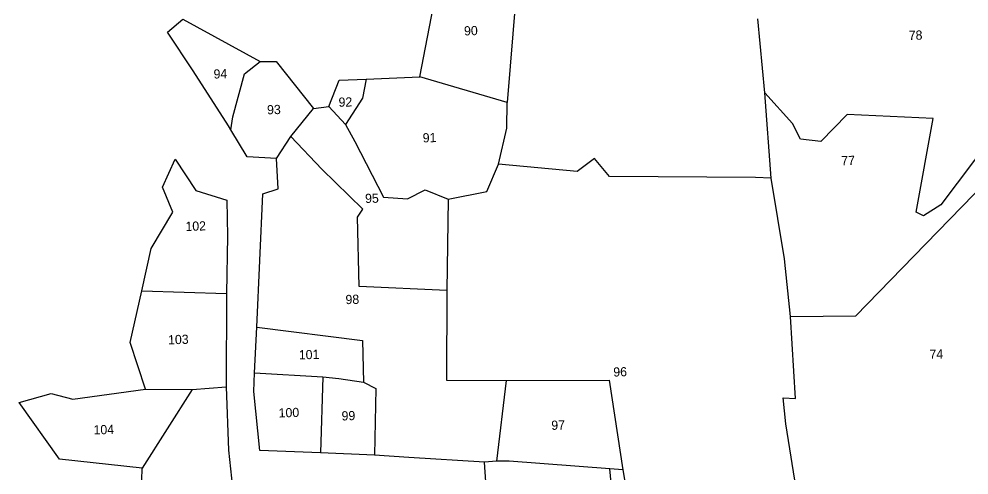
# Model space of a CAD drawing. Header units: metres. Extents: x 289662 to 290738, y 2016260 to 2018343.
# Drawn here: x 289916.5 to 290378, y 2017786.2 to 2018007.6 of the extents above; entities that cross this region are included whole.
import ezdxf
from ezdxf.enums import TextEntityAlignment as Align

# ---------------------------------------------------------------- set-up
doc = ezdxf.new("R2010")
doc.units = ezdxf.units.M
for name, color, linetype in [('POLY_PARCEL', 6, 'Continuous'), ('TEXT_PARCEL', 7, 'Continuous'), ('V_BOUND_LINE', 7, 'Continuous')]:
    doc.layers.add(name, color=color, linetype=linetype)
doc.styles.add('TEXT_MAP', font='', dxfattribs={"height": 2.5})
doc.styles.get('TEXT_MAP').set_extended_font_data('Kruti Dev 050')

msp = doc.modelspace()

# ---------------------------------------------------------------- linework, layer by layer
at = {"layer": 'POLY_PARCEL'}
for p, q in [((290158.43, 2018024.71), (290153.74, 2017967.04)), ((290278.86, 2017971.8), (290275.47, 2018007.68)), ((290025.99, 2017981.01), (290033.7, 2017986.97)), ((290020.37, 2017960.18), (290025.99, 2017981.01)), ((290085.14, 2017978.45), (290083.46, 2017969.21)), ((290153.74, 2017967.04), (290111.19, 2017979.59)), ((290083.46, 2017969.21), (290075.12, 2017956.31)), ((290292.33, 2017956.85), (290278.86, 2017971.8)), ((290281.99, 2017930.35), (290278.86, 2017971.8)), ((290048.51, 2017950.62), (290059.57, 2017964.22)), ((290075.12, 2017956.31), (290067.01, 2017965.17)), ((290153.54, 2017954.66), (290153.74, 2017967.04)), ((290019.45, 2017953.74), (290020.37, 2017960.18)), ((290318.93, 2017961.2), (290306.13, 2017948.17)), ((290360.69, 2017959.25), (290318.93, 2017961.2)), ((290352.32, 2017913.9), (290360.69, 2017959.25)), ((290396.27, 2017959.84), (290364.33, 2017917.46)), ((290075.12, 2017956.31), (290079.6, 2017948.17)), ((290149.44, 2017937.08), (290153.54, 2017954.66)), ((290296.12, 2017949.3), (290292.33, 2017956.85)), ((290041.53, 2017939.8), (290048.51, 2017950.62)), ((290063.58, 2017934.64), (290048.51, 2017950.62)), ((290079.6, 2017948.17), (290093.6, 2017921.15)), ((290306.13, 2017948.17), (290296.12, 2017949.3)), ((289986.25, 2017925.99), (289992.37, 2017939.52)), ((289992.37, 2017939.52), (290002.36, 2017924.41)), ((290143.77, 2017923.9), (290149.44, 2017937.08)), ((290187.62, 2017933.58), (290149.44, 2017937.08)), ((290196.16, 2017939.89), (290187.62, 2017933.58)), ((290203.37, 2017931.2), (290196.16, 2017939.89)), ((290083.59, 2017915.29), (290063.58, 2017934.64)), ((290274.32, 2017930.65), (290203.37, 2017931.2)), ((290281.99, 2017930.35), (290274.32, 2017930.65)), ((290288.4, 2017891.11), (290281.99, 2017930.35)), ((290351.3, 2017892.41), (290386.28, 2017928.45)), ((289991.29, 2017913.77), (289986.25, 2017925.99)), ((290002.36, 2017924.41), (290017.52, 2017919.59)), ((290105.21, 2017920.26), (290113.81, 2017924.61)), ((290113.81, 2017924.61), (290125, 2017920.14)), ((290125, 2017920.14), (290143.77, 2017923.9)), ((290017.52, 2017919.59), (290017.84, 2017902.15)), ((290093.6, 2017921.15), (290105.21, 2017920.26)), ((290125, 2017920.14), (290124.38, 2017875.86)), ((290364.33, 2017917.46), (290355.94, 2017912.05)), ((289980.65, 2017896.21), (289991.29, 2017913.77)), ((290080.9, 2017911.43), (290083.59, 2017915.29)), ((290355.94, 2017912.05), (290352.32, 2017913.9)), ((290081.73, 2017877.79), (290080.9, 2017911.43)), ((290017.84, 2017902.15), (290017.26, 2017874.35)), ((289976.17, 2017875.7), (289980.65, 2017896.21)), ((290291.37, 2017863.15), (290288.4, 2017891.11)), ((290323.12, 2017863.43), (290351.3, 2017892.41)), ((289970.43, 2017850.58), (289976.17, 2017875.7)), ((289976.17, 2017875.7), (290017.26, 2017874.35)), ((290124.38, 2017875.86), (290081.73, 2017877.79)), ((290124.38, 2017875.86), (290124.24, 2017832.35)), ((290017.26, 2017874.35), (290017.19, 2017829.11)), ((290291.37, 2017863.15), (290323.12, 2017863.43)), ((290293.81, 2017823.32), (290291.37, 2017863.15)), ((290031.97, 2017857.96), (290083.39, 2017851.61)), ((289978.01, 2017827.88), (289970.43, 2017850.58)), ((290083.39, 2017851.61), (290083.82, 2017831.31)), ((290030.95, 2017835.78), (290064.14, 2017833.93)), ((290064.14, 2017833.93), (290062.92, 2017796.94)), ((290064.14, 2017833.93), (290071.83, 2017833.09)), ((290071.83, 2017833.09), (290083.82, 2017831.31)), ((290083.82, 2017831.31), (290089.79, 2017828.29)), ((290124.24, 2017832.35), (290153.12, 2017832.14)), ((290153.12, 2017832.14), (290148.41, 2017792.99)), ((290153.12, 2017832.14), (290203.24, 2017832.31)), ((290203.24, 2017832.31), (290209.9, 2017788.69)), ((289916.5, 2017821.48), (289932.2, 2017825.81)), ((289932.2, 2017825.81), (289942.63, 2017823.08)), ((289942.63, 2017823.08), (289978.01, 2017827.88)), ((290000.57, 2017827.7), (289976.31, 2017789.6)), ((289978.01, 2017827.88), (290000.57, 2017827.7)), ((290000.57, 2017827.7), (290017.19, 2017829.11)), ((290017.19, 2017829.11), (290018.3, 2017798.37)), ((290089.79, 2017828.29), (290089.25, 2017795.88)), ((289936.2, 2017793.88), (289916.5, 2017821.48)), ((290289.11, 2017811.14), (290287.74, 2017823.67)), ((290287.74, 2017823.67), (290293.81, 2017823.32)), ((290296.82, 2017761.85), (290289.11, 2017811.14)), ((290018.3, 2017798.37), (290023.73, 2017745.79)), ((289976.31, 2017789.6), (289936.2, 2017793.88)), ((290148.41, 2017792.99), (290142.71, 2017792.39)), ((290154.7, 2017792.92), (290148.41, 2017792.99)), ((290203.49, 2017789.18), (290154.7, 2017792.92)), ((289976.14, 2017783.8), (289976.31, 2017789.6)), ((290207.2, 2017753.99), (290203.49, 2017789.18)), ((290209.9, 2017788.69), (290203.49, 2017789.18)), ((290209.9, 2017788.69), (290214.04, 2017764.89))]:
    msp.add_line(p, q, dxfattribs=at)
at = {"layer": 'V_BOUND_LINE'}
for p, q in [((290111.19, 2017979.59), (290120.42, 2018026.72)), ((289988.66, 2018001.28), (289996.12, 2018007.51)), ((289996.12, 2018007.51), (290033.7, 2017986.97)), ((290001.1, 2017982.45), (289988.66, 2018001.28)), ((290033.7, 2017986.97), (290041.41, 2017986.97)), ((290041.41, 2017986.97), (290059.57, 2017964.22)), ((290018.29, 2017955.67), (290001.1, 2017982.45)), ((290067.01, 2017965.17), (290072.09, 2017977.88)), ((290072.09, 2017977.88), (290085.14, 2017978.45)), ((290085.14, 2017978.45), (290111.19, 2017979.59)), ((290059.57, 2017964.22), (290067.01, 2017965.17)), ((290019.45, 2017953.74), (290018.29, 2017955.67)), ((290027.3, 2017940.65), (290019.45, 2017953.74)), ((290041.53, 2017939.8), (290027.3, 2017940.65)), ((290042.34, 2017925.17), (290041.53, 2017939.8)), ((290031.97, 2017857.96), (290034.94, 2017922.76)), ((290034.94, 2017922.76), (290042.34, 2017925.17)), ((290030.95, 2017835.78), (290031.97, 2017857.96)), ((290030.54, 2017826.79), (290030.95, 2017835.78)), ((290033.58, 2017798.12), (290030.54, 2017826.79)), ((290062.92, 2017796.94), (290033.58, 2017798.12)), ((290089.25, 2017795.88), (290062.92, 2017796.94)), ((290105.86, 2017794.74), (290089.25, 2017795.88)), ((290142.71, 2017792.39), (290105.86, 2017794.74)), ((290143.75, 2017775.86), (290142.71, 2017792.39))]:
    msp.add_line(p, q, dxfattribs=at)

# ---------------------------------------------------------------- texts
at = {"layer": 'TEXT_PARCEL', "style": 'TEXT_MAP'}
for s, p in [('90', (290136.04, 2018001.93)), ('78', (290352.1, 2017999.75)), ('94', (290014.35, 2017980.99)), ('92', (290075.07, 2017967.3)), ('93', (290040.35, 2017963.62)), ('91', (290115.96, 2017949.99)), ('77', (290319.29, 2017938.89)), ('95', (290087.97, 2017920.57)), ('102', (290002.35, 2017907.07)), ('98', (290078.45, 2017871.49)), ('103', (289993.91, 2017852.02)), ('101', (290057.42, 2017844.71)), ('74', (290362.19, 2017844.93)), ('96', (290208.55, 2017836.32)), ('100', (290047.63, 2017816.51)), ('99', (290076.54, 2017815.02)), ('97', (290178.43, 2017810.47)), ('104', (289957.69, 2017808.28))]:
    msp.add_text(s, height=4.469, rotation=1.7152, dxfattribs=at).set_placement(p, align=Align.MIDDLE)

doc.saveas('drawing.dxf')
